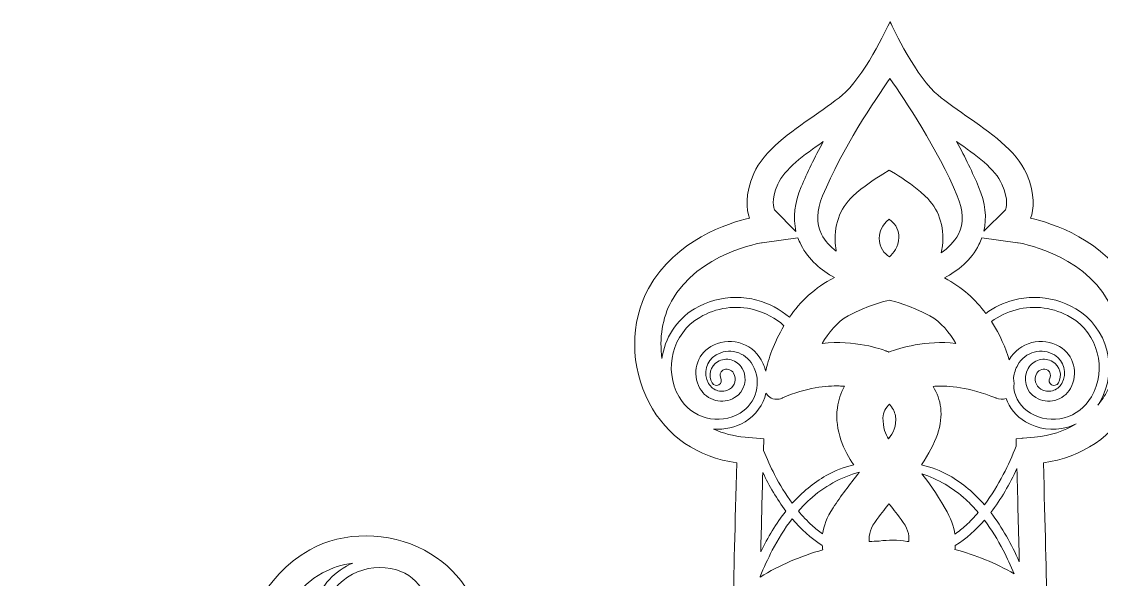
# Model space of a CAD drawing. Header units: millimetres. Extents: x -220 to 1461, y 255 to 578.
# Drawn here: x 339.9 to 501.1, y 479.9 to 563.1 of the extents above; entities that cross this region are included whole.
import ezdxf

# ---------------------------------------------------------------- set-up
doc = ezdxf.new("R2010")
doc.units = ezdxf.units.MM
doc.header["$MEASUREMENT"] = 0
doc.layers.add('Layer 4', color=7, linetype='Continuous')

msp = doc.modelspace()

# ---------------------------------------------------------------- linework, layer by layer
at = {"layer": 'Layer 4', "lineweight": 0}
for points, knots in [([(596.3, 449.12), (596.22, 449.14), (588.7, 451.55), (585.51, 454.9), (584.39, 456.07), (583.22, 457.77), (581.97, 459.57), (579.54, 463.1), (576.78, 467.1), (573.33, 468.6), (570.15, 469.98), (567.96, 469.7), (566.67, 469.22), (565.95, 472.42), (563.49, 480.26), (556.21, 484.31), (551.19, 487.09), (544.49, 487.06), (539.12, 484.23), (534.12, 481.6), (530.97, 476.97), (530.17, 471.14), (511.72, 471.63), (500.25, 471.9), (495.91, 471.93), (495.01, 472.93), (494.05, 473.87), (493.04, 474.77), (492.91, 480.5), (492.72, 488), (492.47, 497.28), (498.3, 498.08), (502.93, 501.23), (505.56, 506.23), (508.39, 511.59), (508.42, 518.3), (505.64, 523.31), (501.59, 530.6), (493.75, 533.06), (490.55, 533.78), (491.03, 535.07), (491.31, 537.26), (489.93, 540.44), (488.43, 543.89), (484.43, 546.65), (480.9, 549.08), (479.1, 550.32), (477.4, 551.49), (476.23, 552.61), (472.88, 555.81), (469.57, 563.13), (469.57, 563.13), (469.57, 563.13), (466.26, 555.81), (462.92, 552.61), (461.74, 551.49), (460.04, 550.32), (458.24, 549.08), (454.71, 546.65), (450.71, 543.89), (449.22, 540.44), (447.84, 537.26), (448.11, 535.07), (448.59, 533.78), (445.39, 533.06), (437.56, 530.6), (433.51, 523.31), (430.72, 518.3), (430.75, 511.59), (433.58, 506.23), (436.22, 501.23), (440.84, 498.08), (446.67, 497.28), (446.43, 488), (446.24, 480.49), (446.1, 474.77), (445.09, 473.87), (444.13, 472.93), (443.23, 471.93), (438.9, 471.9), (427.43, 471.63), (408.97, 471.14), (408.17, 476.97), (405.02, 481.6), (400.02, 484.23), (394.66, 487.06), (387.95, 487.09), (382.93, 484.31), (375.65, 480.26), (373.19, 472.42), (372.47, 469.22), (371.18, 469.7), (368.99, 469.98), (365.81, 468.6), (362.36, 467.1), (359.6, 463.1), (357.17, 459.57), (355.93, 457.77), (354.76, 456.07), (353.63, 454.9), (350.44, 451.55), (342.92, 449.14), (342.85, 449.12), (342.85, 449.12), (339.88, 448.17), (339.88, 448.17), (339.88, 448.17), (342.85, 447.23), (342.85, 447.23), (342.92, 447.21), (350.44, 444.8), (353.63, 441.45), (354.76, 440.28), (355.93, 438.58), (357.17, 436.78), (359.6, 433.25), (362.36, 429.25), (365.81, 427.75), (368.99, 426.37), (371.18, 426.65), (372.47, 427.13), (373.19, 423.93), (375.65, 416.09), (382.93, 412.04), (385.42, 410.66), (388.32, 409.97), (391.27, 409.97), (394.27, 409.97), (397.31, 410.69), (400.02, 412.11), (405.02, 414.75), (408.17, 419.38), (408.97, 425.21), (427.44, 424.71), (438.9, 424.45), (443.24, 424.42), (444.21, 423.34), (445.25, 422.32), (446.35, 421.37), (446.42, 414.11), (446.47, 407.4), (446.51, 402.83), (446.51, 402.83), (446.55, 402.83), (446.55, 402.83), (446.58, 386.22), (446.6, 368.58), (446.52, 367.64), (446.52, 367.7), (446.53, 367.74), (446.54, 367.76), (446.38, 367.13), (446.43, 347.89), (446.5, 331.46), (440.41, 330.64), (435.58, 327.35), (432.82, 322.13), (430.07, 316.91), (430, 310.45), (432.65, 305.68), (436.7, 298.39), (444.54, 295.93), (447.74, 295.21), (447.26, 293.92), (446.98, 291.73), (448.36, 288.55), (449.86, 285.1), (453.86, 282.34), (457.39, 279.91), (459.19, 278.67), (460.89, 277.5), (462.06, 276.37), (465.41, 273.18), (469.51, 263.27), (469.51, 263.27), (469.51, 263.27), (473.73, 273.18), (477.08, 276.37), (478.25, 277.5), (479.96, 278.67), (481.76, 279.91), (485.29, 282.34), (489.29, 285.1), (490.78, 288.55), (492.16, 291.73), (491.89, 293.92), (491.4, 295.21), (494.6, 295.93), (502.44, 298.39), (506.49, 305.68), (509.14, 310.45), (509.07, 316.91), (506.32, 322.13), (503.57, 327.35), (498.73, 330.64), (492.64, 331.46), (492.71, 347.89), (492.76, 367.13), (492.61, 367.76), (492.61, 367.74), (492.62, 367.7), (492.63, 367.64), (492.55, 368.58), (492.56, 386.22), (492.59, 402.83), (492.59, 402.83), (492.64, 402.83), (492.64, 402.83), (492.67, 407.4), (492.73, 414.11), (492.79, 421.37), (493.89, 422.32), (494.93, 423.34), (495.91, 424.42), (500.24, 424.45), (511.71, 424.71), (530.17, 425.21), (530.97, 419.38), (534.12, 414.75), (539.12, 412.11), (541.83, 410.69), (544.88, 409.97), (547.88, 409.97), (550.82, 409.97), (553.72, 410.66), (556.21, 412.04), (563.49, 416.09), (565.95, 423.93), (566.67, 427.13), (567.96, 426.65), (570.15, 426.37), (573.33, 427.75), (576.78, 429.25), (579.54, 433.25), (581.97, 436.78), (583.22, 438.58), (584.39, 440.28), (585.51, 441.45), (588.7, 444.8), (596.22, 447.21), (596.3, 447.23), (596.3, 447.23), (599.27, 448.17), (599.27, 448.17), (599.27, 448.17), (596.3, 449.12), (596.3, 449.12)], [0, 0, 0, 0, 1, 1, 1, 2, 2, 2, 3, 3, 3, 4, 4, 4, 5, 5, 5, 6, 6, 6, 7, 7, 7, 8, 8, 8, 9, 9, 9, 10, 10, 10, 11, 11, 11, 12, 12, 12, 13, 13, 13, 14, 14, 14, 15, 15, 15, 16, 16, 16, 17, 17, 17, 18, 18, 18, 19, 19, 19, 20, 20, 20, 21, 21, 21, 22, 22, 22, 23, 23, 23, 24, 24, 24, 25, 25, 25, 26, 26, 26, 27, 27, 27, 28, 28, 28, 29, 29, 29, 30, 30, 30, 31, 31, 31, 32, 32, 32, 33, 33, 33, 34, 34, 34, 35, 35, 35, 36, 36, 36, 37, 37, 37, 38, 38, 38, 39, 39, 39, 40, 40, 40, 41, 41, 41, 42, 42, 42, 43, 43, 43, 44, 44, 44, 45, 45, 45, 46, 46, 46, 47, 47, 47, 48, 48, 48, 49, 49, 49, 50, 50, 50, 51, 51, 51, 52, 52, 52, 53, 53, 53, 54, 54, 54, 55, 55, 55, 56, 56, 56, 57, 57, 57, 58, 58, 58, 59, 59, 59, 60, 60, 60, 61, 61, 61, 62, 62, 62, 63, 63, 63, 64, 64, 64, 65, 65, 65, 66, 66, 66, 67, 67, 67, 68, 68, 68, 69, 69, 69, 70, 70, 70, 71, 71, 71, 72, 72, 72, 73, 73, 73, 74, 74, 74, 75, 75, 75, 76, 76, 76, 77, 77, 77, 78, 78, 78, 79, 79, 79, 80, 80, 80, 81, 81, 81, 82, 82, 82, 82]), ([(469.55, 554.63), (471.83, 551.39), (476.65, 544.18), (479.61, 537.11), (480.52, 534.93), (480.58, 533.01), (479.77, 531.4), (479.18, 530.24), (478.21, 529.32), (477.19, 528.61), (477.3, 528.97), (477.37, 529.31), (477.4, 529.64), (477.69, 532.66), (476.8, 535.24), (474.83, 537.07), (472.93, 538.84), (470.47, 540.35), (470.36, 540.41), (470.36, 540.41), (469.45, 540.96), (469.45, 540.96), (469.45, 540.96), (468.51, 540.38), (468.51, 540.38), (467.48, 539.76), (465.54, 538.51), (464, 537.07), (462.02, 535.22), (461.11, 532.57), (461.43, 529.61), (461.46, 529.36), (461.5, 529.11), (461.54, 528.87), (460.66, 529.53), (459.85, 530.37), (459.33, 531.39), (458.52, 533.01), (458.57, 534.93), (459.49, 537.11), (462.45, 544.18), (467.27, 551.39), (469.55, 554.63)], [0, 0, 0, 0, 1, 1, 1, 2, 2, 2, 3, 3, 3, 4, 4, 4, 5, 5, 5, 6, 6, 6, 7, 7, 7, 8, 8, 8, 9, 9, 9, 10, 10, 10, 11, 11, 11, 12, 12, 12, 13, 13, 13, 14, 14, 14, 14]), ([(452.81, 538.87), (453.76, 541.06), (456.74, 543.25), (459.6, 545.23), (458.29, 542.84), (457.19, 540.57), (456.3, 538.45), (455.31, 536.08), (455.05, 533.86), (455.52, 531.82), (455.52, 531.82), (452.31, 535.04), (452.31, 535.04), (452.2, 535.27), (451.76, 536.43), (452.81, 538.87)], [0, 0, 0, 0, 1, 1, 1, 2, 2, 2, 3, 3, 3, 4, 4, 4, 5, 5, 5, 5]), ([(486.28, 538.87), (487.34, 536.42), (486.89, 535.26), (486.79, 535.05), (486.79, 535.05), (483.57, 531.83), (483.57, 531.83), (484.05, 533.87), (483.79, 536.08), (482.8, 538.45), (481.91, 540.57), (480.81, 542.84), (479.5, 545.23), (482.35, 543.25), (485.33, 541.06), (486.28, 538.87)], [0, 0, 0, 0, 1, 1, 1, 2, 2, 2, 3, 3, 3, 4, 4, 4, 5, 5, 5, 5]), ([(467.96, 530.82), (467.99, 531.86), (468.27, 532.68), (469.46, 533.64), (470.62, 532.7), (470.87, 531.89), (470.87, 530.88), (470.87, 529.5), (470.05, 528.54), (469.47, 528.02), (468.74, 528.49), (467.92, 529.35), (467.96, 530.82)], [0, 0, 0, 0, 1, 1, 1, 2, 2, 2, 3, 3, 3, 4, 4, 4, 4]), ([(436.93, 521.4), (440.96, 528.65), (450.41, 530.12), (450.49, 530.13), (450.49, 530.13), (455.81, 530.85), (455.81, 530.85), (455.93, 530.51), (456.08, 530.17), (456.25, 529.84), (457.39, 527.56), (459.36, 525.99), (461.26, 524.93), (458.32, 523.47), (456.13, 521.29), (454.54, 519), (453.15, 520.19), (451.5, 521.07), (449.69, 521.55), (448.65, 521.82), (447.6, 521.96), (446.56, 521.96), (444.41, 521.96), (442.29, 521.38), (440.38, 520.26), (437.61, 518.62), (435.91, 515.84), (435.51, 512.85), (435.08, 515.83), (435.55, 518.9), (436.93, 521.4)], [0, 0, 0, 0, 1, 1, 1, 2, 2, 2, 3, 3, 3, 4, 4, 4, 5, 5, 5, 6, 6, 6, 7, 7, 7, 8, 8, 8, 9, 9, 9, 10, 10, 10, 10]), ([(488.59, 530.13), (488.68, 530.12), (498.13, 528.65), (502.16, 521.4), (504.31, 517.52), (504.27, 512.29), (502.04, 508.07), (501.63, 507.29), (501.15, 506.56), (500.61, 505.9), (500.72, 506.06), (500.83, 506.23), (500.93, 506.4), (503.69, 511.23), (502.07, 517.45), (497.31, 520.26), (495.4, 521.38), (493.28, 521.96), (491.13, 521.96), (490.09, 521.96), (489.04, 521.82), (488, 521.55), (486.49, 521.15), (485.1, 520.47), (483.87, 519.57), (482.35, 521.61), (480.33, 523.52), (477.7, 524.86), (479.65, 525.92), (481.68, 527.51), (482.85, 529.84), (483.02, 530.17), (483.16, 530.51), (483.29, 530.85), (483.29, 530.85), (488.59, 530.13), (488.59, 530.13)], [0, 0, 0, 0, 1, 1, 1, 2, 2, 2, 3, 3, 3, 4, 4, 4, 5, 5, 5, 6, 6, 6, 7, 7, 7, 8, 8, 8, 9, 9, 9, 10, 10, 10, 11, 11, 11, 12, 12, 12, 12]), ([(469.46, 521.55), (470.21, 521.38), (472.52, 520.8), (475.53, 519.22), (477.16, 518.36), (478.47, 516.62), (479.39, 515.08), (474.95, 515.63), (471.02, 514.42), (469.39, 513.81), (469.17, 513.89), (469.01, 513.95), (468.93, 513.98), (468.33, 514.21), (464.27, 515.68), (459.43, 515.07), (460.35, 516.62), (461.67, 518.36), (463.3, 519.22), (466.32, 520.8), (468.69, 521.39), (469.46, 521.55)], [0, 0, 0, 0, 1, 1, 1, 2, 2, 2, 3, 3, 3, 4, 4, 4, 5, 5, 5, 6, 6, 6, 7, 7, 7, 7]), ([(451, 510.97), (450.85, 511.54), (450.63, 512.1), (450.33, 512.64), (449.59, 513.93), (448.39, 514.85), (446.97, 515.22), (445.56, 515.6), (444.08, 515.39), (442.82, 514.65), (440.67, 513.38), (439.93, 510.57), (441.18, 508.38), (441.69, 507.49), (442.51, 506.86), (443.49, 506.6), (444.47, 506.34), (445.48, 506.48), (446.35, 507), (447.86, 507.88), (448.37, 509.85), (447.5, 511.37), (447.14, 512), (446.55, 512.45), (445.85, 512.64), (445.16, 512.82), (444.44, 512.72), (443.82, 512.35), (442.73, 511.71), (442.36, 510.29), (442.99, 509.19), (443.2, 508.84), (443.65, 508.71), (444, 508.92), (444.36, 509.12), (444.48, 509.57), (444.28, 509.93), (444.05, 510.33), (444.18, 510.85), (444.58, 511.08), (444.85, 511.24), (445.17, 511.28), (445.48, 511.2), (445.79, 511.12), (446.05, 510.92), (446.21, 510.63), (446.68, 509.81), (446.41, 508.75), (445.6, 508.27), (445.07, 507.96), (444.46, 507.88), (443.87, 508.03), (443.28, 508.19), (442.78, 508.58), (442.47, 509.12), (441.62, 510.6), (442.11, 512.51), (443.58, 513.37), (444.49, 513.92), (445.56, 514.06), (446.59, 513.79), (447.63, 513.52), (448.5, 512.85), (449.04, 511.9), (450.48, 509.38), (449.64, 506.15), (447.16, 504.68), (445.63, 503.78), (443.84, 503.53), (442.13, 503.99), (440.4, 504.45), (438.95, 505.56), (438.05, 507.14), (435.68, 511.27), (437.07, 516.58), (441.14, 518.98), (443.62, 520.45), (446.53, 520.85), (449.31, 520.11), (450.97, 519.67), (452.47, 518.86), (453.72, 517.74), (452.21, 515.22), (451.37, 512.69), (451, 510.97)], [0, 0, 0, 0, 1, 1, 1, 2, 2, 2, 3, 3, 3, 4, 4, 4, 5, 5, 5, 6, 6, 6, 7, 7, 7, 8, 8, 8, 9, 9, 9, 10, 10, 10, 11, 11, 11, 12, 12, 12, 13, 13, 13, 14, 14, 14, 15, 15, 15, 16, 16, 16, 17, 17, 17, 18, 18, 18, 19, 19, 19, 20, 20, 20, 21, 21, 21, 22, 22, 22, 23, 23, 23, 24, 24, 24, 25, 25, 25, 26, 26, 26, 27, 27, 27, 28, 28, 28, 28]), ([(495.56, 503.99), (493.85, 503.53), (492.06, 503.78), (490.53, 504.68), (489.15, 505.5), (488.28, 506.86), (488.03, 508.35), (488.12, 508.84), (488.08, 509.38), (488.01, 509.93), (488.01, 509.95), (488.01, 509.98), (488, 510), (488.09, 510.65), (488.31, 511.3), (488.65, 511.9), (489.19, 512.85), (490.06, 513.52), (491.1, 513.79), (492.13, 514.06), (493.2, 513.92), (494.12, 513.37), (495.58, 512.51), (496.07, 510.6), (495.22, 509.12), (494.91, 508.58), (494.41, 508.19), (493.82, 508.03), (493.23, 507.88), (492.62, 507.96), (492.09, 508.27), (491.28, 508.75), (491.01, 509.81), (491.48, 510.63), (491.64, 510.92), (491.9, 511.12), (492.22, 511.2), (492.52, 511.28), (492.84, 511.24), (493.12, 511.08), (493.51, 510.85), (493.64, 510.33), (493.41, 509.93), (493.21, 509.57), (493.33, 509.12), (493.69, 508.92), (494.04, 508.71), (494.49, 508.84), (494.7, 509.19), (495.33, 510.29), (494.96, 511.71), (493.87, 512.35), (493.25, 512.72), (492.53, 512.82), (491.84, 512.64), (491.14, 512.45), (490.56, 512), (490.19, 511.37), (489.32, 509.85), (489.83, 507.88), (491.34, 507), (492.21, 506.48), (493.22, 506.34), (494.2, 506.6), (495.18, 506.86), (496, 507.49), (496.51, 508.38), (497.76, 510.57), (497.02, 513.38), (494.87, 514.65), (493.61, 515.39), (492.13, 515.6), (490.72, 515.22), (489.3, 514.85), (488.12, 513.94), (487.38, 512.66), (486.86, 514.34), (486, 516.36), (484.72, 518.35), (485.81, 519.16), (487.04, 519.76), (488.38, 520.11), (491.16, 520.85), (494.07, 520.45), (496.56, 518.98), (500.62, 516.58), (502.01, 511.27), (499.64, 507.14), (498.74, 505.56), (497.29, 504.45), (495.56, 503.99)], [0, 0, 0, 0, 1, 1, 1, 2, 2, 2, 3, 3, 3, 4, 4, 4, 5, 5, 5, 6, 6, 6, 7, 7, 7, 8, 8, 8, 9, 9, 9, 10, 10, 10, 11, 11, 11, 12, 12, 12, 13, 13, 13, 14, 14, 14, 15, 15, 15, 16, 16, 16, 17, 17, 17, 18, 18, 18, 19, 19, 19, 20, 20, 20, 21, 21, 21, 22, 22, 22, 23, 23, 23, 24, 24, 24, 25, 25, 25, 26, 26, 26, 27, 27, 27, 28, 28, 28, 29, 29, 29, 30, 30, 30, 30]), ([(443.21, 502.31), (444.84, 502.18), (446.47, 502.56), (447.91, 503.41), (449.55, 504.38), (450.63, 505.95), (451.04, 507.69), (451.17, 507.46), (451.34, 507.26), (451.59, 507.08), (451.89, 506.87), (452.25, 506.75), (452.63, 506.75), (452.63, 506.75), (452.63, 506.75), (452.63, 506.75), (452.9, 506.75), (453.17, 506.81), (453.41, 506.92), (453.45, 506.94), (453.49, 506.95), (453.53, 506.97), (457.1, 508.54), (460.1, 508.8), (461.98, 508.74), (462.25, 508.74), (462.5, 508.72), (462.76, 508.7), (462.2, 507.7), (461.84, 506.63), (461.7, 505.48), (461.27, 502.05), (462.7, 499.04), (464.15, 496.95), (462.71, 496.65), (461.33, 496.11), (460.04, 495.38), (458.09, 494.27), (456.42, 492.85), (454.97, 491.23), (453.97, 492.57), (453.1, 494.02), (452.33, 495.51), (451.72, 496.69), (451.17, 497.89), (450.65, 499.11), (450.65, 499.11), (450.7, 500.85), (450.7, 500.85), (450.7, 500.85), (447.93, 501.1), (447.93, 501.1), (446.22, 501.26), (444.64, 501.67), (443.21, 502.31)], [0, 0, 0, 0, 1, 1, 1, 2, 2, 2, 3, 3, 3, 4, 4, 4, 5, 5, 5, 6, 6, 6, 7, 7, 7, 8, 8, 8, 9, 9, 9, 10, 10, 10, 11, 11, 11, 12, 12, 12, 13, 13, 13, 14, 14, 14, 15, 15, 15, 16, 16, 16, 17, 17, 17, 18, 18, 18, 18]), ([(491.16, 501.1), (491.16, 501.1), (489.45, 500.94), (489.45, 500.94), (489.35, 500.95), (489.26, 500.94), (489.17, 500.92), (489.17, 500.92), (488.39, 500.85), (488.39, 500.85), (488.39, 500.85), (488.42, 499.78), (488.42, 499.78), (487.82, 498.33), (487.19, 496.9), (486.47, 495.51), (485.65, 493.94), (484.73, 492.42), (483.66, 491.01), (482.17, 492.72), (480.44, 494.22), (478.4, 495.38), (477.1, 496.12), (475.7, 496.66), (474.24, 496.97), (476.46, 500.19), (477.44, 503.05), (477.13, 505.48), (476.99, 506.6), (476.61, 507.66), (476.01, 508.67), (476.16, 508.68), (476.31, 508.7), (476.47, 508.71), (478.28, 508.82), (481.28, 508.6), (485.36, 506.95), (485.36, 506.95), (485.43, 506.92), (485.43, 506.92), (485.89, 506.71), (486.43, 506.7), (486.89, 506.89), (487.41, 505.48), (488.39, 504.23), (489.78, 503.41), (491.65, 502.3), (493.84, 502), (495.94, 502.55), (496.43, 502.69), (496.91, 502.87), (497.36, 503.08), (495.58, 502), (493.48, 501.32), (491.16, 501.1)], [0, 0, 0, 0, 1, 1, 1, 2, 2, 2, 3, 3, 3, 4, 4, 4, 5, 5, 5, 6, 6, 6, 7, 7, 7, 8, 8, 8, 9, 9, 9, 10, 10, 10, 11, 11, 11, 12, 12, 12, 13, 13, 13, 14, 14, 14, 15, 15, 15, 16, 16, 16, 17, 17, 17, 18, 18, 18, 18]), ([(468.5, 504.01), (468.5, 504.81), (469, 505.52), (469.48, 506.02), (469.96, 505.49), (470.26, 504.91), (470.36, 504.28), (470.61, 502.75), (470.03, 501.69), (469.34, 500.86), (468.88, 501.53), (468.5, 502.49), (468.5, 504.01)], [0, 0, 0, 0, 1, 1, 1, 2, 2, 2, 3, 3, 3, 4, 4, 4, 4]), ([(450.56, 495.84), (451.54, 493.81), (452.67, 491.86), (454.01, 490.08), (452.54, 488.22), (451.31, 486.14), (450.26, 483.98), (450.35, 487.82), (450.46, 491.85), (450.56, 495.84)], [0, 0, 0, 0, 1, 1, 1, 2, 2, 2, 3, 3, 3, 3]), ([(464.98, 495.85), (463.5, 494.04), (462.22, 492.3), (461.07, 490.56), (460.12, 489.12), (459.66, 487.81), (459.49, 486.66), (458.94, 487.05), (458.42, 487.48), (457.92, 487.93), (457.19, 488.59), (456.51, 489.32), (455.88, 490.07), (456.41, 490.68), (456.97, 491.25), (457.57, 491.8), (459.68, 493.71), (462.21, 495.14), (464.96, 495.87), (464.97, 495.86), (464.98, 495.86), (464.98, 495.85)], [0, 0, 0, 0, 1, 1, 1, 2, 2, 2, 3, 3, 3, 4, 4, 4, 5, 5, 5, 6, 6, 6, 7, 7, 7, 7]), ([(480.88, 487.93), (480.36, 487.46), (479.81, 487.02), (479.24, 486.61), (479.08, 487.73), (478.66, 489.03), (477.81, 490.48), (476.45, 492.8), (475.22, 494.5), (474.3, 495.64), (476.74, 494.85), (478.98, 493.52), (480.88, 491.8), (481.54, 491.19), (482.16, 490.54), (482.74, 489.86), (482.16, 489.18), (481.54, 488.53), (480.88, 487.93)], [0, 0, 0, 0, 1, 1, 1, 2, 2, 2, 3, 3, 3, 4, 4, 4, 5, 5, 5, 6, 6, 6, 6]), ([(488.51, 496.42), (488.64, 491.69), (488.76, 486.91), (488.87, 482.52), (487.71, 485.11), (486.33, 487.63), (484.61, 489.86), (486.16, 491.87), (487.43, 494.1), (488.51, 496.42)], [0, 0, 0, 0, 1, 1, 1, 2, 2, 2, 3, 3, 3, 3]), ([(469.41, 491.15), (469.85, 490.61), (470.44, 489.86), (471.24, 488.81), (472.12, 487.66), (472.5, 486.56), (472.36, 485.53), (472.28, 485.53), (472.2, 485.54), (472.13, 485.54), (470.7, 485.77), (469.34, 485.79), (467.95, 485.6), (467.46, 485.58), (466.97, 485.55), (466.47, 485.51), (466.33, 486.54), (466.7, 487.65), (467.59, 488.81), (468.39, 489.86), (468.98, 490.61), (469.41, 491.15)], [0, 0, 0, 0, 1, 1, 1, 2, 2, 2, 3, 3, 3, 4, 4, 4, 5, 5, 5, 6, 6, 6, 7, 7, 7, 7]), ([(450.16, 480.29), (450.72, 481.62), (451.32, 482.94), (451.98, 484.22), (452.84, 485.87), (453.81, 487.46), (454.95, 488.93), (456.24, 487.41), (457.72, 486.05), (459.44, 484.94), (459.46, 484.71), (459.49, 484.49), (459.53, 484.28), (456.23, 483.36), (453.09, 482.01), (450.16, 480.22), (450.16, 480.24), (450.16, 480.27), (450.16, 480.29)], [0, 0, 0, 0, 1, 1, 1, 2, 2, 2, 3, 3, 3, 4, 4, 4, 5, 5, 5, 6, 6, 6, 6]), ([(486.47, 484.22), (487.06, 483.07), (487.6, 481.89), (488.11, 480.7), (485.32, 482.3), (482.36, 483.53), (479.25, 484.36), (479.28, 484.54), (479.3, 484.72), (479.31, 484.91), (480.96, 485.97), (482.4, 487.27), (483.66, 488.71), (484.73, 487.3), (485.65, 485.79), (486.47, 484.22)], [0, 0, 0, 0, 1, 1, 1, 2, 2, 2, 3, 3, 3, 4, 4, 4, 5, 5, 5, 5]), ([(376.09, 467.28), (376.11, 467.38), (377.58, 476.82), (384.83, 480.85), (386.2, 481.61), (387.74, 482.1), (389.35, 482.31), (386.7, 481.18), (384.54, 478.96), (383.63, 476.03), (382.64, 472.9), (382.95, 469.57), (384.49, 466.68), (385.91, 463.99), (388.24, 461.97), (391.09, 460.91), (389.83, 459.68), (388.69, 458.21), (387.8, 456.48), (386.69, 458.18), (385.06, 460), (382.75, 461.18), (380.55, 462.31), (378.11, 462.68), (375.47, 462.3), (375.47, 462.3), (376.09, 467.28), (376.09, 467.28)], [0, 0, 0, 0, 1, 1, 1, 2, 2, 2, 3, 3, 3, 4, 4, 4, 5, 5, 5, 6, 6, 6, 7, 7, 7, 8, 8, 8, 9, 9, 9, 9]), ([(405.12, 469.85), (405.12, 469.85), (405.38, 467.09), (405.38, 467.09), (405.38, 467.09), (408.15, 467.16), (408.15, 467.16), (410.69, 467.23), (413.54, 467.31), (416.49, 467.38), (418.13, 466.71), (419.76, 465.99), (421.34, 465.17), (422.9, 464.36), (424.42, 463.43), (425.82, 462.36), (424.11, 460.87), (422.61, 459.15), (421.45, 457.11), (421.18, 456.64), (420.94, 456.16), (420.72, 455.66), (418.68, 454.38), (417.24, 453.26), (416.34, 452.49), (413.23, 454.76), (410.44, 455.91), (408.04, 455.91), (407.74, 455.91), (407.45, 455.89), (407.16, 455.86), (406.04, 455.72), (404.97, 455.34), (403.97, 454.73), (403.95, 454.88), (403.94, 455.04), (403.93, 455.2), (403.82, 457), (404.03, 460.01), (405.69, 464.09), (405.69, 464.09), (405.71, 464.16), (405.71, 464.16), (405.82, 464.4), (405.88, 464.66), (405.88, 464.93), (405.88, 465.3), (405.77, 465.66), (405.55, 465.97), (404.9, 466.88), (403.8, 466.88), (402.71, 466.74), (400.63, 466.47), (396.16, 465.17), (392.35, 462.05), (392.33, 462.06), (392.31, 462.07), (392.29, 462.07), (389.47, 462.92), (387.16, 464.8), (385.8, 467.37), (384.45, 469.92), (384.18, 472.83), (385.04, 475.59), (386.45, 480.1), (391.31, 482.65), (395.88, 481.29), (397.61, 480.77), (399.03, 479.61), (399.87, 478.03), (400.7, 476.46), (400.86, 474.67), (400.33, 472.97), (399.47, 470.23), (396.51, 468.67), (393.73, 469.5), (392.69, 469.81), (391.84, 470.51), (391.33, 471.46), (390.84, 472.4), (390.74, 473.47), (391.06, 474.49), (391.56, 476.11), (393.31, 477.02), (394.95, 476.53), (395.55, 476.35), (396.04, 475.96), (396.33, 475.41), (396.61, 474.88), (396.67, 474.26), (396.48, 473.68), (396.2, 472.78), (395.23, 472.27), (394.32, 472.54), (394.01, 472.64), (393.75, 472.85), (393.6, 473.13), (393.45, 473.41), (393.42, 473.73), (393.52, 474.04), (393.66, 474.47), (394.13, 474.72), (394.57, 474.59), (394.96, 474.47), (395.38, 474.69), (395.49, 475.08), (395.61, 475.48), (395.39, 475.89), (395, 476.01), (393.78, 476.37), (392.48, 475.69), (392.11, 474.48), (391.89, 473.8), (391.96, 473.07), (392.29, 472.44), (392.63, 471.8), (393.2, 471.33), (393.9, 471.12), (395.58, 470.62), (397.38, 471.57), (397.9, 473.23), (398.2, 474.2), (398.11, 475.22), (397.63, 476.11), (397.16, 477), (396.36, 477.66), (395.38, 477.95), (392.96, 478.67), (390.39, 477.32), (389.64, 474.93), (389.2, 473.53), (389.34, 472.05), (390.02, 470.76), (390.72, 469.46), (391.88, 468.51), (393.31, 468.08), (396.86, 467.02), (400.64, 469.01), (401.75, 472.53), (402.36, 474.47), (402.22, 476.53), (401.36, 478.36), (403.49, 476.18), (404.8, 473.27), (405.12, 469.85)], [0, 0, 0, 0, 1, 1, 1, 2, 2, 2, 3, 3, 3, 4, 4, 4, 5, 5, 5, 6, 6, 6, 7, 7, 7, 8, 8, 8, 9, 9, 9, 10, 10, 10, 11, 11, 11, 12, 12, 12, 13, 13, 13, 14, 14, 14, 15, 15, 15, 16, 16, 16, 17, 17, 17, 18, 18, 18, 19, 19, 19, 20, 20, 20, 21, 21, 21, 22, 22, 22, 23, 23, 23, 24, 24, 24, 25, 25, 25, 26, 26, 26, 27, 27, 27, 28, 28, 28, 29, 29, 29, 30, 30, 30, 31, 31, 31, 32, 32, 32, 33, 33, 33, 34, 34, 34, 35, 35, 35, 36, 36, 36, 37, 37, 37, 38, 38, 38, 39, 39, 39, 40, 40, 40, 41, 41, 41, 42, 42, 42, 43, 43, 43, 44, 44, 44, 45, 45, 45, 46, 46, 46, 47, 47, 47, 48, 48, 48, 48])]:
    msp.add_open_spline(points, degree=3, knots=knots, dxfattribs=at)

doc.saveas('drawing.dxf')
